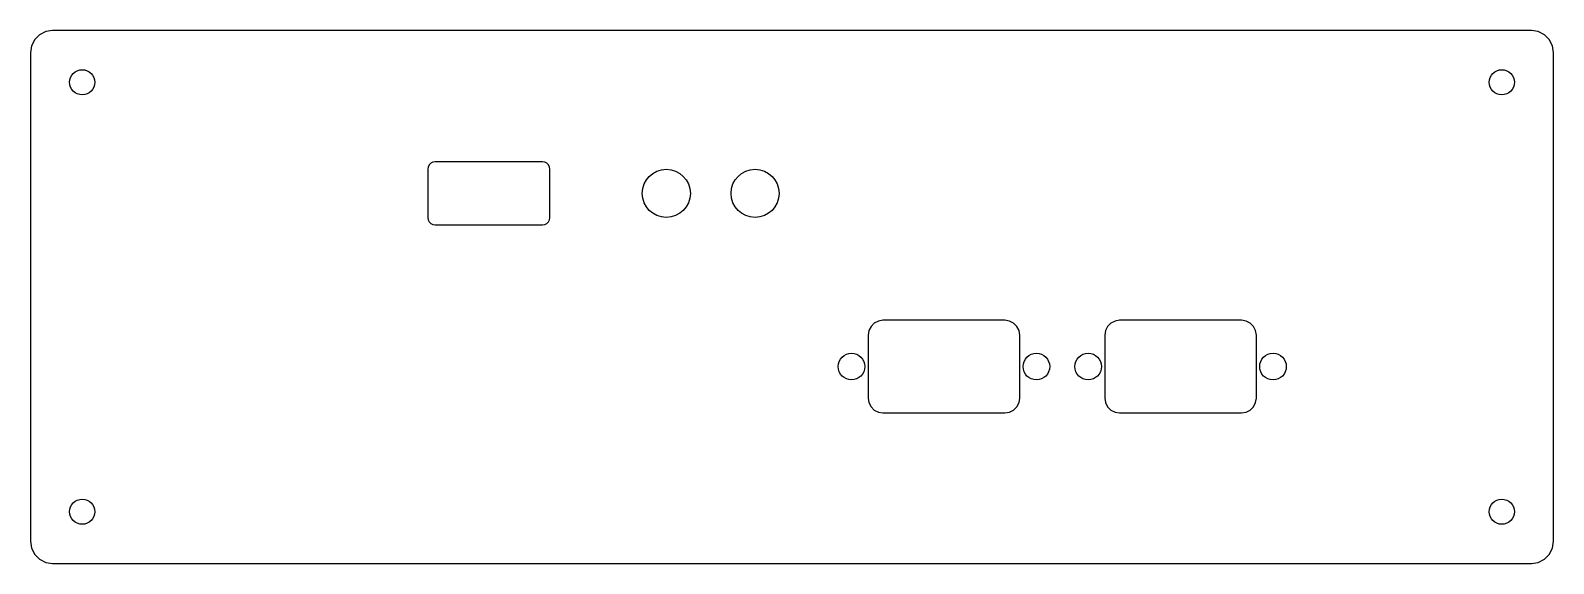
# Model space of a CAD drawing. Extents: x 0 to 206, y 0 to 72.
import ezdxf

# ---------------------------------------------------------------- set-up
doc = ezdxf.new("R2010")
doc.units = 0

msp = doc.modelspace()

# ---------------------------------------------------------------- linework, layer by layer
at = {"layer": 'CUT'}
for points in [[(206, 69), (205.8532, 69.9271), (205.4271, 70.7634), (204.7634, 71.4271), (203.9271, 71.8532), (203, 72), (3, 72), (2.0729, 71.8532), (1.2366, 71.4271), (0.5729, 70.7634), (0.1468, 69.9271), (0, 69), (0, 3), (0.1468, 2.0729), (0.5729, 1.2366), (1.2366, 0.5729), (2.0729, 0.1468), (3, 0), (203, 0), (203.9271, 0.1468), (204.7634, 0.5729), (205.4271, 1.2366), (205.8532, 2.0729), (206, 3)], [(70.25, 53.25), (70.2011, 53.559), (70.059, 53.8378), (69.8378, 54.059), (69.559, 54.2011), (69.25, 54.25), (54.75, 54.25), (54.441, 54.2011), (54.1622, 54.059), (53.941, 53.8378), (53.7989, 53.559), (53.75, 53.25), (53.75, 46.75), (53.7989, 46.441), (53.941, 46.1622), (54.1622, 45.941), (54.441, 45.7989), (54.75, 45.75), (69.25, 45.75), (69.559, 45.7989), (69.8378, 45.941), (70.059, 46.1622), (70.2011, 46.441), (70.25, 46.75)], [(133.804, 30.85), (133.7061, 31.468), (133.422, 32.0256), (132.9796, 32.468), (132.422, 32.7521), (131.804, 32.85), (115.304, 32.85), (114.686, 32.7521), (114.1284, 32.468), (113.686, 32.0256), (113.4019, 31.468), (113.304, 30.85), (113.304, 22.35), (113.4019, 21.732), (113.686, 21.1744), (114.1284, 20.732), (114.686, 20.4479), (115.304, 20.35), (131.804, 20.35), (132.422, 20.4479), (132.9796, 20.732), (133.422, 21.1744), (133.7061, 21.732), (133.804, 22.35)], [(165.808, 30.85), (165.7101, 31.468), (165.426, 32.0256), (164.9836, 32.468), (164.426, 32.7521), (163.808, 32.85), (147.308, 32.85), (146.69, 32.7521), (146.1324, 32.468), (145.69, 32.0256), (145.4059, 31.468), (145.308, 30.85), (145.308, 22.35), (145.4059, 21.732), (145.69, 21.1744), (146.1324, 20.732), (146.69, 20.4479), (147.308, 20.35), (163.808, 20.35), (164.426, 20.4479), (164.9836, 20.732), (165.426, 21.1744), (165.7101, 21.732), (165.808, 22.35)]]:
    msp.add_lwpolyline(points, close=True, dxfattribs=at)
for centre, radius in [((7, 65), 1.7), ((199, 65), 1.7), ((86, 50), 3.25), ((98, 50), 3.25), ((111.054, 26.6), 1.8), ((136.054, 26.6), 1.8), ((143.058, 26.6), 1.8), ((168.058, 26.6), 1.8), ((7, 7), 1.7), ((199, 7), 1.7)]:
    msp.add_circle(centre, radius, dxfattribs=at)

doc.saveas('drawing.dxf')
